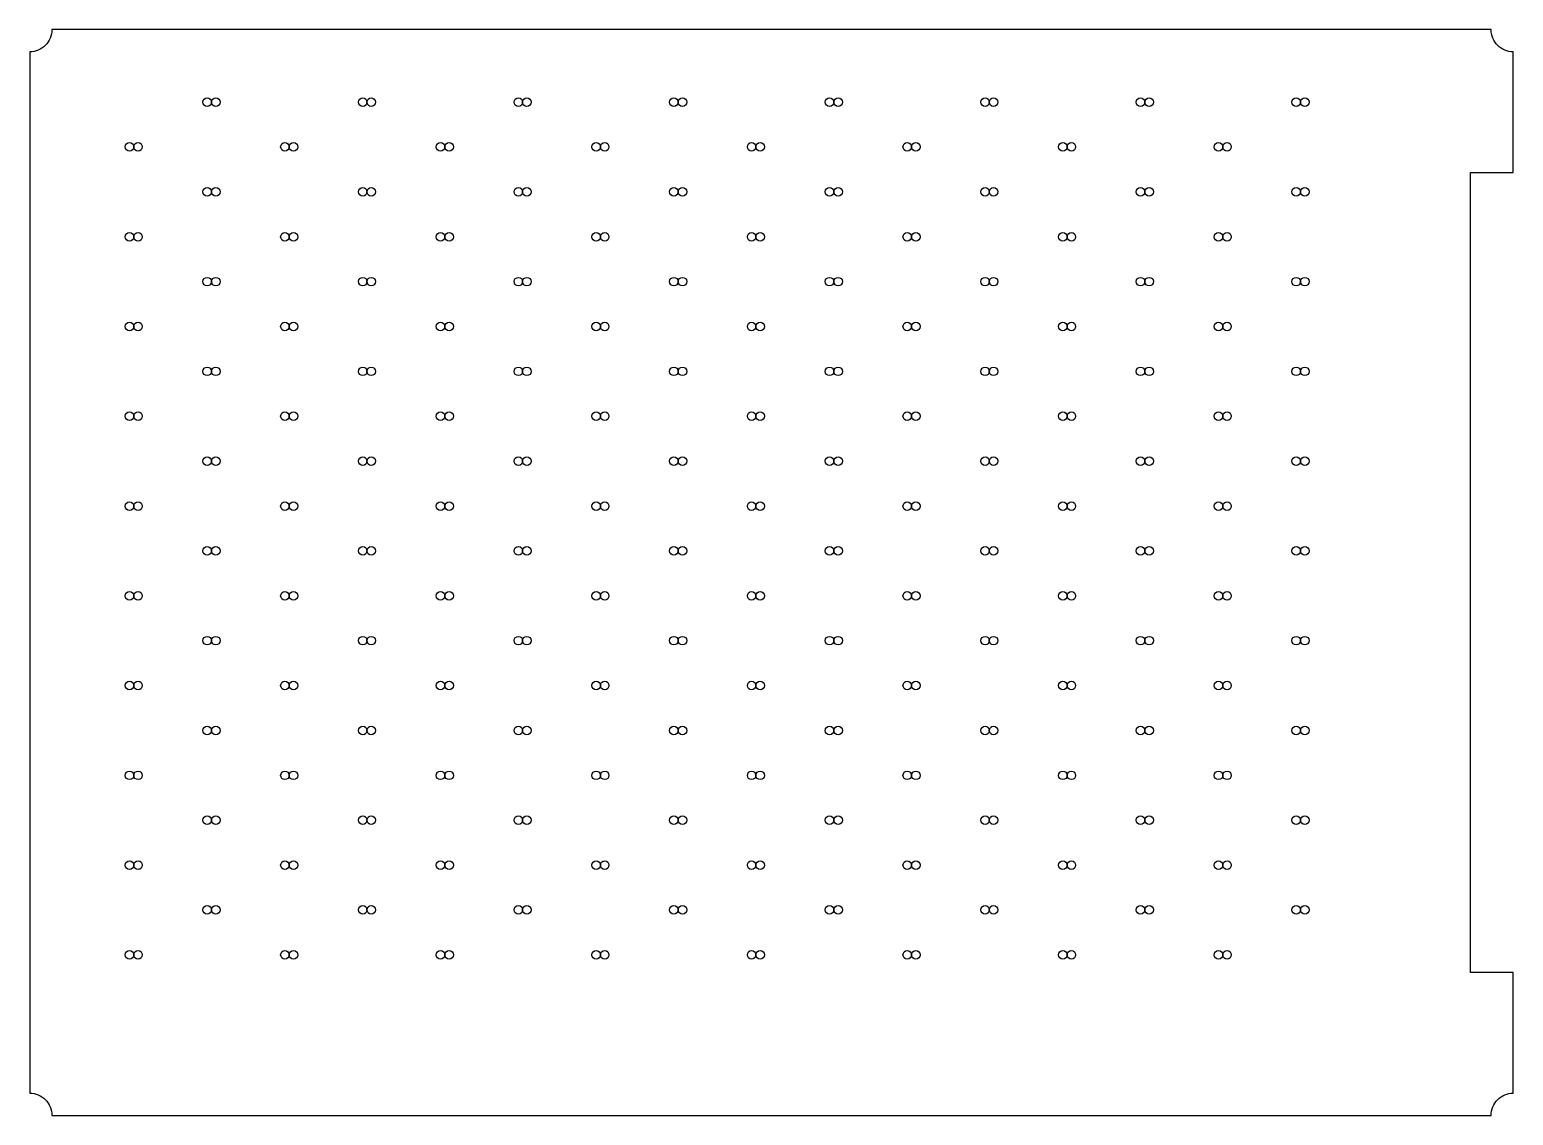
# Model space of a CAD drawing. Extents: x -49 to 54, y -38 to 38.
import ezdxf

# ---------------------------------------------------------------- set-up
doc = ezdxf.new("R2010")
doc.units = 0
doc.layers.add('ADHESIVE_VIA_OPENINGS', color=30, linetype='CONTINUOUS')
doc.layers.add('OUTLINE', color=7, linetype='CONTINUOUS')

msp = doc.modelspace()

# ---------------------------------------------------------------- linework, layer by layer
at = {"layer": 'ADHESIVE_VIA_OPENINGS'}
for centre in [(-36.98, 32.93), (-36.38, 32.93), (-26.1, 32.93), (-25.5, 32.93), (-15.21, 32.93), (-14.61, 32.93), (-4.33, 32.93), (-3.73, 32.93), (6.56, 32.93), (7.16, 32.93), (17.44, 32.93), (18.04, 32.93), (28.32, 32.93), (28.92, 32.93), (39.21, 32.93), (39.81, 32.93), (-42.42, 29.79), (-41.82, 29.79), (-31.54, 29.79), (-30.94, 29.79), (-20.65, 29.79), (-20.05, 29.79), (-9.77, 29.79), (-9.17, 29.79), (1.11, 29.79), (1.71, 29.79), (12, 29.79), (12.6, 29.79), (22.88, 29.79), (23.48, 29.79), (33.77, 29.79), (34.37, 29.79), (-36.98, 26.65), (-36.38, 26.65), (-26.1, 26.65), (-25.5, 26.65), (-15.21, 26.65), (-14.61, 26.65), (-4.33, 26.65), (-3.73, 26.65), (6.56, 26.65), (7.16, 26.65), (17.44, 26.65), (18.04, 26.65), (28.32, 26.65), (28.92, 26.65), (39.21, 26.65), (39.81, 26.65), (-42.42, 23.5), (-41.82, 23.5), (-31.54, 23.5), (-30.94, 23.5), (-20.65, 23.5), (-20.05, 23.5), (-9.77, 23.5), (-9.17, 23.5), (1.11, 23.5), (1.71, 23.5), (12, 23.5), (12.6, 23.5), (22.88, 23.5), (23.48, 23.5), (33.77, 23.5), (34.37, 23.5), (-36.98, 20.36), (-36.38, 20.36), (-26.1, 20.36), (-25.5, 20.36), (-15.21, 20.36), (-14.61, 20.36), (-4.33, 20.36), (-3.73, 20.36), (6.56, 20.36), (7.16, 20.36), (17.44, 20.36), (18.04, 20.36), (28.32, 20.36), (28.92, 20.36), (39.21, 20.36), (39.81, 20.36), (-42.42, 17.22), (-41.82, 17.22), (-31.54, 17.22), (-30.94, 17.22), (-20.65, 17.22), (-20.05, 17.22), (-9.77, 17.22), (-9.17, 17.22), (1.11, 17.22), (1.71, 17.22), (12, 17.22), (12.6, 17.22), (22.88, 17.22), (23.48, 17.22), (33.77, 17.22), (34.37, 17.22), (-36.98, 14.08), (-36.38, 14.08), (-26.1, 14.08), (-25.5, 14.08), (-15.21, 14.08), (-14.61, 14.08), (-4.33, 14.08), (-3.73, 14.08), (6.56, 14.08), (7.16, 14.08), (17.44, 14.08), (18.04, 14.08), (28.32, 14.08), (28.92, 14.08), (39.21, 14.08), (39.81, 14.08), (-42.42, 10.94), (-41.82, 10.94), (-31.54, 10.94), (-30.94, 10.94), (-20.65, 10.94), (-20.05, 10.94), (-9.77, 10.94), (-9.17, 10.94), (1.11, 10.94), (1.71, 10.94), (12, 10.94), (12.6, 10.94), (22.88, 10.94), (23.48, 10.94), (33.77, 10.94), (34.37, 10.94), (-36.98, 7.79), (-36.38, 7.79), (-26.1, 7.79), (-25.5, 7.79), (-15.21, 7.79), (-14.61, 7.79), (-4.33, 7.79), (-3.73, 7.79), (6.56, 7.79), (7.16, 7.79), (17.44, 7.79), (18.04, 7.79), (28.32, 7.79), (28.92, 7.79), (39.21, 7.79), (39.81, 7.79), (-42.42, 4.65), (-41.82, 4.65), (-31.54, 4.65), (-30.94, 4.65), (-20.65, 4.65), (-20.05, 4.65), (-9.77, 4.65), (-9.17, 4.65), (1.11, 4.65), (1.71, 4.65), (12, 4.65), (12.6, 4.65), (22.88, 4.65), (23.48, 4.65), (33.77, 4.65), (34.37, 4.65), (-36.98, 1.51), (-36.38, 1.51), (-26.1, 1.51), (-25.5, 1.51), (-15.21, 1.51), (-14.61, 1.51), (-4.33, 1.51), (-3.73, 1.51), (6.56, 1.51), (7.16, 1.51), (17.44, 1.51), (18.04, 1.51), (28.32, 1.51), (28.92, 1.51), (39.21, 1.51), (39.81, 1.51), (-42.42, -1.63), (-41.82, -1.63), (-31.54, -1.63), (-30.94, -1.63), (-20.65, -1.63), (-20.05, -1.63), (-9.77, -1.63), (-9.17, -1.63), (1.11, -1.63), (1.71, -1.63), (12, -1.63), (12.6, -1.63), (22.88, -1.63), (23.48, -1.63), (33.77, -1.63), (34.37, -1.63), (-36.98, -4.77), (-36.38, -4.77), (-26.1, -4.77), (-25.5, -4.77), (-15.21, -4.77), (-14.61, -4.77), (-4.33, -4.77), (-3.73, -4.77), (6.56, -4.77), (7.16, -4.77), (17.44, -4.77), (18.04, -4.77), (28.32, -4.77), (28.92, -4.77), (39.21, -4.77), (39.81, -4.77), (-42.42, -7.91), (-41.82, -7.91), (-31.54, -7.91), (-30.94, -7.91), (-20.65, -7.91), (-20.05, -7.91), (-9.77, -7.91), (-9.17, -7.91), (1.11, -7.91), (1.71, -7.91), (12, -7.91), (12.6, -7.91), (22.88, -7.91), (23.48, -7.91), (33.77, -7.91), (34.37, -7.91), (-36.98, -11.06), (-36.38, -11.06), (-26.1, -11.06), (-25.5, -11.06), (-15.21, -11.06), (-14.61, -11.06), (-4.33, -11.06), (-3.73, -11.06), (6.56, -11.06), (7.16, -11.06), (17.44, -11.06), (18.04, -11.06), (28.32, -11.06), (28.92, -11.06), (39.21, -11.06), (39.81, -11.06), (-42.42, -14.2), (-41.82, -14.2), (-31.54, -14.2), (-30.94, -14.2), (-20.65, -14.2), (-20.05, -14.2), (-9.77, -14.2), (-9.17, -14.2), (1.11, -14.2), (1.71, -14.2), (12, -14.2), (12.6, -14.2), (22.88, -14.2), (23.48, -14.2), (33.77, -14.2), (34.37, -14.2), (-36.98, -17.34), (-36.38, -17.34), (-26.1, -17.34), (-25.5, -17.34), (-15.21, -17.34), (-14.61, -17.34), (-4.33, -17.34), (-3.73, -17.34), (6.56, -17.34), (7.16, -17.34), (17.44, -17.34), (18.04, -17.34), (28.32, -17.34), (28.92, -17.34), (39.21, -17.34), (39.81, -17.34), (-42.42, -20.48), (-41.82, -20.48), (-31.54, -20.48), (-30.94, -20.48), (-20.65, -20.48), (-20.05, -20.48), (-9.77, -20.48), (-9.17, -20.48), (1.11, -20.48), (1.71, -20.48), (12, -20.48), (12.6, -20.48), (22.88, -20.48), (23.48, -20.48), (33.77, -20.48), (34.37, -20.48), (-36.98, -23.62), (-36.38, -23.62), (-26.1, -23.62), (-25.5, -23.62), (-15.21, -23.62), (-14.61, -23.62), (-4.33, -23.62), (-3.73, -23.62), (6.56, -23.62), (7.16, -23.62), (17.44, -23.62), (18.04, -23.62), (28.32, -23.62), (28.92, -23.62), (39.21, -23.62), (39.81, -23.62), (-42.42, -26.77), (-41.82, -26.77), (-31.54, -26.77), (-30.94, -26.77), (-20.65, -26.77), (-20.05, -26.77), (-9.77, -26.77), (-9.17, -26.77), (1.11, -26.77), (1.71, -26.77), (12, -26.77), (12.6, -26.77), (22.88, -26.77), (23.48, -26.77), (33.77, -26.77), (34.37, -26.77)]:
    msp.add_circle(centre, 0.3, dxfattribs=at)
at = {"layer": 'OUTLINE'}
msp.add_lwpolyline([(-49.4, -36.45, -0.414214), (-47.85, -38), (52.85, -38, -0.414214), (54.4, -36.45), (54.4, -28), (51.4, -28), (51.4, 28), (54.4, 28), (54.4, 36.45, -0.414214), (52.85, 38), (-47.85, 38, -0.414214), (-49.4, 36.45)], format="xyb", close=True, dxfattribs=at)

doc.saveas('drawing.dxf')
